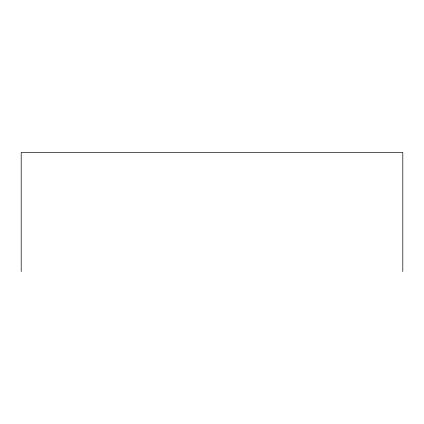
<?xml version="1.0" encoding="UTF-8"?>
<svg xmlns="http://www.w3.org/2000/svg" width="424" height="424" viewBox="0 0 424 424"><rect width="100%" height="100%" fill="white"/><g stroke="black" fill="none" stroke-linecap="round" stroke-linejoin="round"><path stroke-width="0.64" d="M402.8 271.556L402.8 152.444L21.2 152.444L21.2 271.556"/></g></svg>
